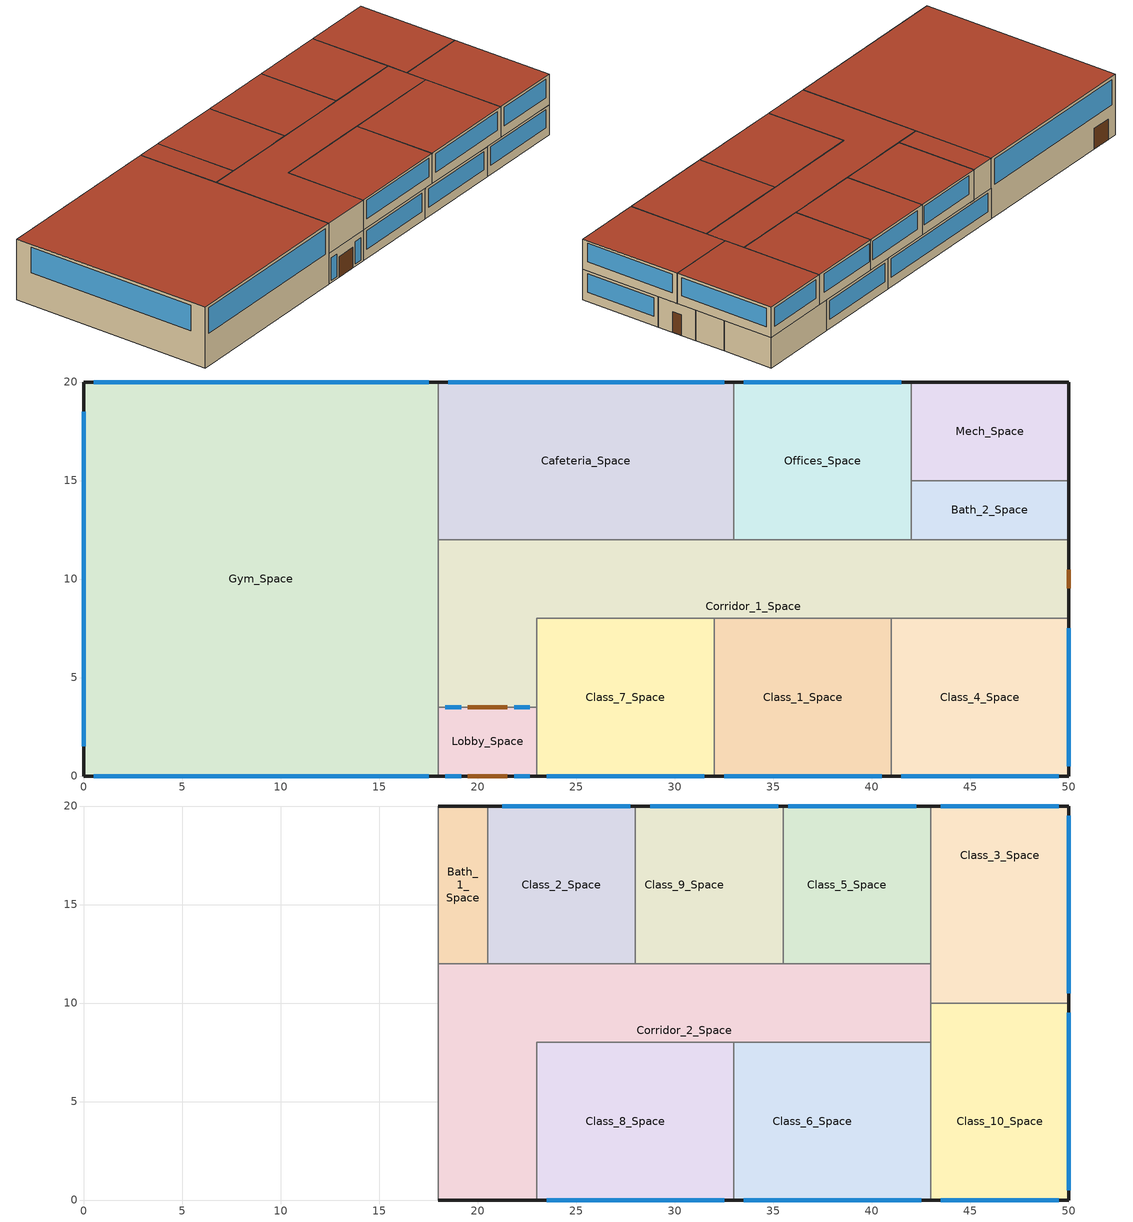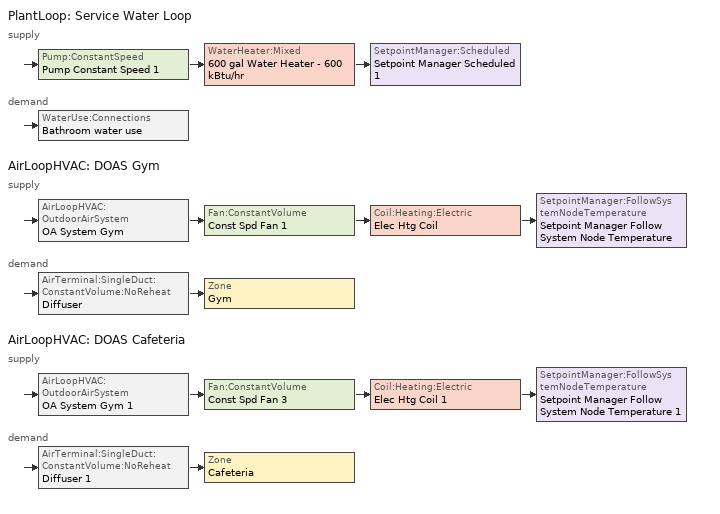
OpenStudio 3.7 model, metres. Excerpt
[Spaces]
Corridor_1_Space
 floor ground (PrimarySchool_Slab): 50,12 50,8 43,8 42,8 41,8 36,8 35,8 34,8 33,8 32,8 29,8 28,8 27.5,8 26,8 24,8 23,8 23,3.5 22,3.5 18,3.5 18,12 22,12 33,12 37,12 42,12 46,12 z0
 wall outside (PrimarySchool_Ext_Wall): 50,8 50,12 z0:3
 wall to Offices_Space (PrimarySchool_Int_Wall): 42,12 37,12 33,12 z0:3
 wall to Lobby_Space (PrimarySchool_Int_Wall): 18,3.5 22,3.5 23,3.5 z0:3
 wall to Gym_Space (PrimarySchool_Int_Wall): 18,12 18,3.5 z0:3
 wall to Cafeteria_Space (PrimarySchool_Int_Wall): 33,12 22,12 18,12 z0:3
 wall to Bath_2_Space (PrimarySchool_Int_Wall): 50,12 46,12 42,12 z0:3
 wall to Class_4_Space (PrimarySchool_Int_Wall): 41,8 42,8 43,8 50,8 z0:3
 wall to Class_1_Space (PrimarySchool_Int_Wall): 32,8 33,8 34,8 35,8 36,8 41,8 z0:3
 wall to Class_7_Space (PrimarySchool_Int_Wall): 23,3.5 23,8 24,8 26,8 27.5,8 28,8 29,8 32,8 z0:3
 window inside (PrimarySchool_Window): 18.35,3.5 19.15,3.5 / 21.85,3.5 22.65,3.5 z0.21:2.43
 door inside (PrimarySchool_Door): 19.5,3.5 21.5,3.5 z0:2.03
 door (PrimarySchool_Door): 50,9.54 50,10.46 z0:2.03
Class_1_Space
 floor ground (PrimarySchool_Slab): 41,8 41,0 32,0 32,8 33,8 34,8 35,8 36,8 z0
 wall outside (PrimarySchool_Ext_Wall): 32,0 41,0 z0:3
 wall to Class_4_Space (PrimarySchool_Int_Wall): 41,0 41,8 z0:3
 wall to Class_7_Space (PrimarySchool_Int_Wall): 32,8 32,0 z0:3
 window (PrimarySchool_Window): 32.5,0 40.5,0 z0.91:2.73
Cafeteria_Space
 floor ground (PrimarySchool_Slab): 33,20 33,12 22,12 18,12 18,20 z0
 wall outside (PrimarySchool_Ext_Wall): 33,20 18,20 z0:3
 wall to Gym_Space (PrimarySchool_Int_Wall): 18,20 18,12 z0:3
 wall to Offices_Space (PrimarySchool_Int_Wall): 33,12 33,20 z0:3
 window (PrimarySchool_Window): 32.5,20 18.5,20 z0.91:2.73
Class_4_Space
 floor ground (PrimarySchool_Slab): 50,8 50,0 41,0 41,8 42,8 43,8 z0
 wall outside (PrimarySchool_Ext_Wall): 41,0 50,0 50,8 z0:3
 window (PrimarySchool_Window): 50,0.5 50,7.5 / 41.5,0 49.5,0 z0.91:2.73
Gym_Space
 floor ground (PrimarySchool_Slab): 18,20 18,12 18,3.5 18,0 0,0 0,20 z0
 wall outside (PrimarySchool_Ext_Wall): 18,20 0,20 0,0 18,0 z0:6
 wall to Bath_1_Space (PrimarySchool_Int_Wall): 18,12 18,20 z3:6
 wall to Corridor_2_Space (PrimarySchool_Int_Wall): 18,0 18,3.5 18,12 z3:6
 wall to Lobby_Space (PrimarySchool_Int_Wall): 18,0 18,3.5 z0:3
 window (PrimarySchool_Window): 0.5,0 17.5,0 / 0,18.5 0,1.5 / 17.5,20 0.5,20 z3.2:5.7
 door (PrimarySchool_Door): 3,20 1,20 z0:2.03
 roof outside (PrimarySchool_Roof): 18,0 18,3.5 18,12 18,20 0,20 0,0 z6
Bath_2_Space
 floor ground (PrimarySchool_Slab): 50,15 50,12 46,12 42,12 42,15 46,15 z0
 wall outside (PrimarySchool_Ext_Wall): 50,12 50,15 z0:3
 wall to Mech_Space (PrimarySchool_Int_Wall): 50,15 46,15 42,15 z0:3
 wall to Offices_Space (PrimarySchool_Int_Wall): 42,15 42,12 z0:3
Lobby_Space
 floor ground (PrimarySchool_Slab): 23,3.5 23,0 18,0 18,3.5 22,3.5 z0
 wall outside (PrimarySchool_Ext_Wall): 18,0 23,0 z0:3
 wall to Class_7_Space (PrimarySchool_Int_Wall): 23,0 23,3.5 z0:3
 window (PrimarySchool_Window): 21.85,0 22.65,0 / 18.35,0 19.15,0 z0.21:2.43
 door (PrimarySchool_Door): 19.5,0 21.5,0 z0:2.03
Mech_Space
 floor ground (PrimarySchool_Slab): 50,20 50,15 46,15 42,15 42,20 z0
 wall outside (PrimarySchool_Ext_Wall): 50,15 50,20 42,20 z0:3
 wall to Offices_Space (PrimarySchool_Int_Wall): 42,20 42,15 z0:3
Class_7_Space
 floor ground (PrimarySchool_Slab): 32,8 32,0 23,0 23,3.5 23,8 24,8 26,8 27.5,8 28,8 29,8 z0
 wall outside (PrimarySchool_Ext_Wall): 23,0 32,0 z0:3
 window (PrimarySchool_Window): 23.5,0 31.5,0 z0.91:2.73
Offices_Space
 floor ground (PrimarySchool_Slab): 42,20 42,15 42,12 37,12 33,12 33,20 z0
 wall outside (PrimarySchool_Ext_Wall): 42,20 33,20 z0:3
 window (PrimarySchool_Window): 41.5,20 33.5,20 z0.91:2.73
Class_9_Space
 floor to Offices_Space (PrimarySchool_Floor): 35.5,20 35.5,12 33,12 33,20 z3
 floor to Cafeteria_Space (PrimarySchool_Floor): 33,20 33,12 28,12 28,20 z3
 wall outside (PrimarySchool_Ext_Wall): 35.5,20 28,20 z3:6
 wall to Class_5_Space (PrimarySchool_Int_Wall): 35.5,12 35.5,20 z3:6
 wall to Corridor_2_Space (PrimarySchool_Int_Wall): 28,12 33,12 35,12 35.5,12 z3:6
 wall to Class_2_Space (PrimarySchool_Int_Wall): 28,20 28,12 z3:6
 window (PrimarySchool_Window): 35.25,20 28.75,20 z3.91:5.73
 roof outside (PrimarySchool_Roof): 35.5,12 35.5,20 28,20 28,12 33,12 35,12 z6
Bath_1_Space
 floor to Cafeteria_Space (PrimarySchool_Floor): 20.5,20 20.5,12 18,12 18,20 z3
 wall outside (PrimarySchool_Ext_Wall): 20.5,20 18,20 z3:6
 wall to Corridor_2_Space (PrimarySchool_Int_Wall): 18,12 20.5,12 z3:6
 wall to Class_2_Space (PrimarySchool_Int_Wall): 20.5,12 20.5,20 z3:6
 roof outside (PrimarySchool_Roof): 20.5,12 20.5,20 18,20 18,12 z6
Class_2_Space
 floor to Cafeteria_Space (PrimarySchool_Floor): 28,20 28,12 20.5,12 20.5,20 z3
 wall outside (PrimarySchool_Ext_Wall): 28,20 20.5,20 z3:6
 wall to Corridor_2_Space (PrimarySchool_Int_Wall): 20.5,12 22,12 24.5,12 26,12 27,12 28,12 z3:6
 window (PrimarySchool_Window): 27.75,20 21.25,20 z3.91:5.73
 roof outside (PrimarySchool_Roof): 28,12 28,20 20.5,20 20.5,12 22,12 24.5,12 26,12 27,12 z6
Class_3_Space
 floor to Bath_2_Space (PrimarySchool_Floor): 50,15 50,12 43,12 43,15 z3
 floor to Corridor_1_Space (PrimarySchool_Floor): 50,12 50,10 43,10 43,12 z3
 floor to Mech_Space (PrimarySchool_Floor): 50,20 50,15 43,15 43,20 z3
 wall outside (PrimarySchool_Ext_Wall): 50,10 50,20 43,20 z3:6
 wall to Corridor_2_Space (PrimarySchool_Int_Wall): 43,12 43,10 z3:6
 wall to Class_5_Space (PrimarySchool_Int_Wall): 43,20 43,12 z3:6
 wall to Class_10_Space (PrimarySchool_Int_Wall): 43,10 50,10 z3:6
 window (PrimarySchool_Window): 49.5,20 43.5,20 / 50,10.5 50,19.5 z3.91:5.73
 roof outside (PrimarySchool_Roof): 50,10 50,20 43,20 43,12 43,10 z6
Class_5_Space
 floor to Bath_2_Space (PrimarySchool_Floor): 43,15 43,12 42,12 42,15 z3
 floor to Mech_Space (PrimarySchool_Floor): 43,20 43,15 42,15 42,20 z3
 floor to Offices_Space (PrimarySchool_Floor): 42,20 42,12 35.5,12 35.5,20 z3
 wall outside (PrimarySchool_Ext_Wall): 43,20 35.5,20 z3:6
 wall to Corridor_2_Space (PrimarySchool_Int_Wall): 35.5,12 40,12 41,12 41.5,12 43,12 z3:6
 window (PrimarySchool_Window): 42.25,20 35.75,20 z3.91:5.73
 roof outside (PrimarySchool_Roof): 43,12 43,20 35.5,20 35.5,12 40,12 41,12 41.5,12 z6
Class_6_Space
 floor to Class_1_Space (PrimarySchool_Floor): 41,8 41,0 33,0 33,8 z3
 floor to Class_4_Space (PrimarySchool_Floor): 43,8 43,0 41,0 41,8 z3
 wall outside (PrimarySchool_Ext_Wall): 33,0 43,0 z3:6
 wall to Class_8_Space (PrimarySchool_Int_Wall): 33,8 33,0 z3:6
 wall to Corridor_2_Space (PrimarySchool_Int_Wall): 43,8 35,8 33.5,8 33,8 z3:6
 wall to Class_10_Space (PrimarySchool_Int_Wall): 43,0 43,8 z3:6
 window (PrimarySchool_Window): 33.5,0 42.5,0 z3.91:5.73
 roof outside (PrimarySchool_Roof): 43,0 43,8 35,8 33.5,8 33,8 33,0 z6
Corridor_2_Space
 floor to Lobby_Space (PrimarySchool_Floor): 23,3.5 23,0 18,0 18,3.5 z3
 floor to Corridor_1_Space (PrimarySchool_Floor): 43,12 43,8 23,8 23,3.5 18,3.5 18,12 z3
 wall outside (PrimarySchool_Ext_Wall): 18,0 23,0 z3:6
 wall to Class_10_Space (PrimarySchool_Int_Wall): 43,8 43,10 z3:6
 wall to Class_8_Space (PrimarySchool_Int_Wall): 23,0 23,8 32,8 33,8 z3:6
 roof outside (PrimarySchool_Roof): 23,0 23,8 32,8 33,8 33.5,8 35,8 43,8 43,10 43,12 41.5,12 41,12 40,12 35.5,12 35,12 33,12 28,12 27,12 26,12 24.5,12 22,12 20.5,12 18,12 18,0 z6
Class_8_Space
 floor to Class_1_Space (PrimarySchool_Floor): 33,8 33,0 32,0 32,8 z3
 floor to Class_7_Space (PrimarySchool_Floor): 32,8 32,0 23,0 23,8 z3
 wall outside (PrimarySchool_Ext_Wall): 23,0 33,0 z3:6
 window (PrimarySchool_Window): 23.5,0 32.5,0 z3.91:5.73
 roof outside (PrimarySchool_Roof): 33,0 33,8 32,8 23,8 23,0 z6
Class_10_Space
 floor to Class_4_Space (PrimarySchool_Floor): 50,8 50,0 43,0 43,8 z3
 floor to Corridor_1_Space (PrimarySchool_Floor): 50,10 50,8 43,8 43,10 z3
 wall outside (PrimarySchool_Ext_Wall): 43,0 50,0 50,10 z3:6
 window (PrimarySchool_Window): 50,0.5 50,9.5 / 43.5,0 49.5,0 z3.91:5.73
 roof outside (PrimarySchool_Roof): 50,0 50,10 43,10 43,8 43,0 z6
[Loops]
PlantLoop 'Service Water Loop'
 supply: Pump:ConstantSpeed 'Pump Constant Speed 1' > WaterHeater:Mixed '600 gal Water Heater - 600 kBtu/hr' > SetpointManager:Scheduled 'Setpoint Manager Scheduled 1'
 demand: WaterUse:Connections 'Bathroom water use'
AirLoopHVAC 'DOAS Gym'
 supply: AirLoopHVAC:OutdoorAirSystem 'OA System Gym' > Fan:ConstantVolume 'Const Spd Fan 1' > Coil:Heating:Electric 'Elec Htg Coil' > SetpointManager:FollowSystemNodeTemperature 'Setpoint Manager Follow System Node Temperature'
 demand: AirTerminal:SingleDuct:ConstantVolume:NoReheat 'Diffuser' > Zone 'Gym'
AirLoopHVAC 'DOAS Cafeteria'
 supply: AirLoopHVAC:OutdoorAirSystem 'OA System Gym 1' > Fan:ConstantVolume 'Const Spd Fan 3' > Coil:Heating:Electric 'Elec Htg Coil 1' > SetpointManager:FollowSystemNodeTemperature 'Setpoint Manager Follow System Node Temperature 1'
 demand: AirTerminal:SingleDuct:ConstantVolume:NoReheat 'Diffuser 1' > Zone 'Cafeteria'
[Site]
MONTREAL INTL A: Latitude {deg}=45.47; Longitude {deg}=-73.74; Time Zone {hr}=-5; Elevation {m}=36; Terrain=City
[Building]
SchoolPrimary: North Axis {deg}=0
[SizingPeriod:DesignDay] Barometric Pressure {Pa}=96634; Rain Indicator=No; Snow Indicator=No; Day of Month=21; Daylight Saving Time Indicator=No; Humidity Condition Type=Wetbulb; Dry-Bulb Temperature Range Modifier Type=DefaultMultipliers
Name | Maximum Dry-Bulb Temperature {C} | Daily Dry-Bulb Temperature Range {deltaC} | Wind Speed {m/s} | Wind Direction {deg} | Sky Clearness | Month | Day Type | Wetbulb or DewPoint at Maximum Dry-Bulb {C} | Solar Model Indicator | ASHRAE Clear Sky Optical Depth for Beam Irradiance | ASHRAE Clear Sky Optical Depth for Diffuse Irradiance
Rochester International Arpt Ann Htg 99.6% Condns DB | -22 | 0 | 5.5 | 310 | 0 | 1 | WinterDesignDay | -22 | ASHRAEClearSky
Rochester International Arpt Ann Clg .4% Condns DB=>MWB | 32 | 10.6 | 6.7 | 200 |  | 7 | SummerDesignDay | 23.1 | ASHRAETau | 0.404 | 2.226
[ClimateZones]
Climate Zone Institution Name 1=ASHRAE; Climate Zone Document Name 1=ANSI/ASHRAE Standard 169; Climate Zone Document Year 1=2006; Climate Zone Institution Name 2=CEC; Climate Zone Document Name 2=California Climate Zone Descriptions; Climate Zone Document Year 2=1995
[Construction]
PrimarySchool_Int_Wall: Gypsum plate Int Wall, Gypsum plate Int Wall
PrimarySchool_InteriorFurnishings: Std Wood
PrimarySchool_Roof: Roof Gravel, Polystyrene Insulation Roof, Lightweight Concrete Roof
PrimarySchool_Ext_Wall: Brick Facade, Air Layer, Polystyrene Insulation Ext Wall, Gypsum Ext Wall
PrimarySchool_Slab: Heavy Weight Concrete Slab, Flooring Tile
PrimarySchool_Door: Door panel
PrimarySchool_Floor: Heavy Weight Concrete Int Floor, Flooring Tile
PrimarySchool_Window: PrimarySchool Fixed Assembly Window
[Material] Thermal Absorptance=0.9
Name | Roughness | Thickness {m} | Conductivity {W/m-K} | Density {kg/m3} | Specific Heat {J/kg-K} | Solar Absorptance | Visible Absorptance
Gypsum plate Int Wall | Smooth | 0.0127 | 0.16 | 784.9 | 830 | 0.3 | 0.5
Std Wood | MediumSmooth | 0.15 | 0.12 | 540 | 1210 | 0.5 | 0.5
Roof Gravel | MediumRough | 0.0127102 | 1.443433 | 880 | 1674.72 | 0.7 | 0.7
Polystyrene Insulation Roof | MediumRough | 0.111892 | 0.034615 | 28.8 | 1214.172 | 0.7 | 0.7
Lightweight Concrete Roof | MediumRough | 0.0508102 | 0.360512 | 1280 | 837.36 | 0.3 | 0.5
Brick Facade | MediumRough | 0.10159 | 1.311205 | 2080 | 921.096 | 0.6 | 0.5
Polystyrene Insulation Ext Wall | MediumRough | 0.025969 | 0.034615 | 28.8 | 1214.172 | 0.7 | 0.7
Gypsum Ext Wall | MediumRough | 0.0158801 | 0.16 | 800 | 837.4 | 0.3 | 0.5
Heavy Weight Concrete Int Floor | Rough | 0.1016 | 1.311 | 2240 | 836.8 | 0.7 | 0.7
Heavy Weight Concrete Slab | Rough | 0.3048 | 1.311 | 2240 | 836.8 | 0.7 | 0.7
[Material:NoMass] Roughness=MediumRough; Thermal Absorptance=0.9
Name | Thermal Resistance {m2-K/W} | Solar Absorptance | Visible Absorptance
Air Layer | 0.157 | 0.7 | 0.7
Door panel | 0.475964 | 0.7 | 0.7
Flooring Tile | 0.13 | 0.5 | 0.2
[WindowMaterial:SimpleGlazingSystem]
PrimarySchool Fixed Assembly Window: U-Factor {W/m2-K}=3.52036; Solar Heat Gain Coefficient=0.41
[ThermalZone] Multiplier=1; Use Ideal Air Loads=No
Name | Thermostat | Floor Area {m2} | Primary Daylighting Control | Fraction of Zone Controlled by Primary Daylighting Control
Corridor_1 | Thermostat Setpoint Dual Setpoint 4
Cafeteria | Thermostat Setpoint Dual Setpoint 10 | Autocalculate
Class_9 | Thermostat Setpoint Dual Setpoint 11 |  | Face 226 | 1
Class_1 | Thermostat Setpoint Dual Setpoint 13 |  | Face 76 | 1
Class_7 | Thermostat Setpoint Dual Setpoint 7 |  | Face 121 | 1
Bath_1 | Thermostat Setpoint Dual Setpoint 3
Class_2 | Thermostat Setpoint Dual Setpoint 12 |  | Face 133 | 1
Class_3 | Thermostat Setpoint Dual Setpoint 14 |  | Face 154 | 1
Class_4 | Thermostat Setpoint Dual Setpoint 9 |  | Face 86 | 1
Class_5 | Thermostat Setpoint Dual Setpoint 15 |  | Face 144 | 1
Class_6 | Thermostat Setpoint Dual Setpoint 8 |  | Face 190 | 1
Corridor_2 | Thermostat Setpoint Dual Setpoint 1
Gym | Thermostat Setpoint Dual Setpoint 6
Bath_2 | Thermostat Setpoint Dual Setpoint 5
Lobby | Thermostat Setpoint Dual Setpoint 2
Mech | Thermostat Setpoint Dual Setpoint 19
Class_8 | Thermostat Setpoint Dual Setpoint 16 |  | Face 216 | 1
Class_10 | Thermostat Setpoint Dual Setpoint 18 |  | Face 200 | 1
Offices | Thermostat Setpoint Dual Setpoint 17 |  | Face 29 | 1
[Sizing:Zone] Zone Cooling Design Supply Air Temperature Input Method=SupplyAirTemperature; Zone Cooling Design Supply Air Temperature {C}=12.8; Zone Cooling Design Supply Air Temperature Difference {deltaC}=11.11; Zone Heating Design Supply Air Temperature Input Method=SupplyAirTemperature; Zone Heating Design Supply Air Temperature {C}=50; Zone Cooling Design Supply Air Humidity Ratio {kg-H2O/kg-air}=0.0085; Zone Heating Design Supply Air Humidity Ratio {kg-H2O/kg-air}=0.008; Cooling Design Air Flow Method=DesignDay; Heating Design Air Flow Method=DesignDay; Dedicated Outdoor Air System Control Strategy=NeutralSupplyAir; Zone Load Sizing Method=Sensible Load Only No Latent Load; Zone Latent Cooling Design Supply Air Humidity Ratio Input Method=HumidityRatioDifference; Zone Cooling Design Supply Air Humidity Ratio Difference {kgWater/kgDryAir}=0.005; Zone Latent Heating Design Supply Air Humidity Ratio Input Method=HumidityRatioDifference; Zone Humidification Design Supply Air Humidity Ratio Difference {kgWater/kgDryAir}=0.005
Name | Zone Heating Design Supply Air Temperature Difference {deltaC} | Account for Dedicated Outdoor Air System | Dedicated Outdoor Air Low Setpoint Temperature for Design {C} | Dedicated Outdoor Air High Setpoint Temperature for Design {C} | Heating Maximum Air Flow Fraction
Corridor_1; Class_9; Class_1; Class_7; Bath_1; Class_2; Class_3; Class_4; Class_5; Class_6; Corridor_2; Bath_2; Lobby; Mech; Class_8; Class_10; Offices | 11.11 | No | autosize | autosize
Cafeteria | 11 | Yes | 17 | 18 | 0.3
Gym | 11.11 | Yes | 17 | 18
[Zone equipment]
Corridor_1: Elec Baseboard 5
Cafeteria: Diffuser 1, Elec Baseboard 16
Class_9: Elec Baseboard 6
Class_1: Elec Baseboard 15
Class_7: Elec Baseboard 8
Bath_1: Zone Exhaust Fan, Elec Baseboard 18
Class_2: Elec Baseboard 13
Class_3: Elec Baseboard 12
Class_4: Elec Baseboard 11
Class_5: Elec Baseboard 10
Class_6: Elec Baseboard 9
Corridor_2: Elec Baseboard 4
Gym: Diffuser, Elec Baseboard 3
Bath_2: Zone Exhaust Fan 1, Elec Baseboard 17
Lobby: Elec Baseboard 2
Mech: Elec Baseboard 1
Class_8: Elec Baseboard 7
Class_10: Elec Baseboard 14
Offices: Elec Baseboard
[Space] Part of Total Floor Area=Yes
Name | Space Type | Thermal Zone | Design Specification Outdoor Air Object
Corridor_1_Space | Corridor_spacetype | Corridor_1
Cafeteria_Space | Cafeteria_spacetype | Cafeteria | Cafeteria Outdoor Air
Class_9_Space | Classroom_spacetype | Class_9
Class_1_Space | Classroom_spacetype | Class_1
Class_7_Space | Classroom_spacetype | Class_7
Bath_1_Space | Bathroom_spacetype | Bath_1
Class_2_Space | Classroom_spacetype | Class_2
Class_3_Space | Classroom_spacetype | Class_3
Class_4_Space | Classroom_spacetype | Class_4
Class_5_Space | Classroom_spacetype | Class_5
Class_6_Space | Classroom_spacetype | Class_6
Corridor_2_Space | Corridor_spacetype | Corridor_2
Gym_Space | Gym_spacetype | Gym | Gym Outdoor Air
Bath_2_Space | Bathroom_spacetype | Bath_2
Lobby_Space | Corridor_spacetype | Lobby
Mech_Space | Mech_spacetype | Mech
Class_8_Space | Classroom_spacetype | Class_8
Class_10_Space | Classroom_spacetype | Class_10
Offices_Space | Office_spacetype | Offices
[InternalMass:Definition] Construction=PrimarySchool_InteriorFurnishings; Design Level Calculation Method=SurfaceArea
Name | Surface Area {m2}
Cafeteria_InternalMass_Definition | 240
Classroom_InternalMass_Definition; Offices_InternalMass_Definition | 144
Mech_InternalMass_Definition | 64
Bath_InternalMass_Definition | 40
Gym_InternalMass_Definition | 880
[Daylighting:Control] Phi Rotation Around Z-Axis {deg}=0; Illuminance Setpoint {lux}=300; Lighting Control Type=Stepped; Number of Stepped Control Steps=1; Probability Lighting will be Reset When Needed in Manual Stepped Control=0.7
Name | Space | Position X-Coordinate {m} | Position Y-Coordinate {m} | Position Z-Coordinate {m}
Face 121 | Class_7_Space | 30 | 5.3 | 0.9144
Face 190 | Class_6_Space | 39 | 5.3 | 3.9144
Face 76 | Class_1_Space | 38 | 5.3 | 0.9144
Face 133 | Class_2_Space | 24.5 | 14.7 | 3.9144
Face 154 | Class_3_Space | 46.5 | 14.7 | 3.9144
Face 86 | Class_4_Space | 46 | 5.3 | 0.9144
Face 144 | Class_5_Space | 39 | 14.7 | 3.9144
Face 216 | Class_8_Space | 30.5 | 5.3 | 3.9144
Face 226 | Class_9_Space | 32 | 14.7 | 3.9144
Face 200 | Class_10_Space | 46.5 | 5.3 | 3.9144
Face 29 | Offices_Space | 37.5 | 14.7 | 0.9144
[People:Definition] Fraction Radiant=0.3; Enable ASHRAE 55 Comfort Warnings=No; Mean Radiant Temperature Calculation Type=ZoneAveraged; Thermal Comfort Model Type 1=AdaptiveASH55; Thermal Comfort Model Type 2=FANGER
Name | Number of People Calculation Method | Space Floor Area per Person {m2/person} | Number of People {people}
Classroom_People_Definition | Area/Person | 3.4
Corridor_People_Definition; Mech_People_Definition; Bath_People_Definition | People |  | 0
Offices_People_Definition | Area/Person | 18.579
Gym_People_Definition | People |  | 25
Cafeteria_People_Definition | Area/Person | 0.929
[Lights:Definition] Design Level Calculation Method=Watts/Area; Fraction Radiant=0.37; Fraction Visible=0.2; Return Air Fraction=0; Return Air Fraction Calculated from Plenum Temperature=No
Name | Watts per Space Floor Area {W/m2}
Classroom_Lights_Definition; Corridor_Lights_Definition | 14.35
Mech_Lights_Definition; Bath_Lights_Definition; Gym_Lights_Definition; Cafeteria_Lights_Definition | 8
Offices_Lights_Definition | 14.347
[ElectricEquipment:Definition] Fraction Latent=0; Fraction Radiant=0.3; Fraction Lost=0
Name | Design Level Calculation Method | Watts per Space Floor Area {W/m2} | Design Level {W}
Corner_Equip_Definition; Offices_Equip_Definition | Watts/Area | 11
Corridor_Equip_Definition; Mech_Equip_Definition; Cafeteria_Equip_Definition | EquipmentLevel |  | 0
Bath_Equip_Definition | Watts/Area | 2.5
Gym_Equip_Definition | Watts/Area | 5
[SpaceInfiltration:DesignFlowRate]
Name | Space or SpaceType | Schedule | Design Flow Rate Calculation Method | Design Flow Rate {m3/s} | Constant Term Coefficient | Temperature Term Coefficient | Velocity Term Coefficient | Velocity Squared Term Coefficient | Flow per Exterior Surface Area {m3/s-m2}
Lobby_ZN_1_FLR_1_Door_Infiltration | Lobby_Space | INFIL_Door_Opening_SCH | Flow/Space | 3.03132 | 1 | 0 | 0 | 0
School Infiltration 7 | Bathroom_spacetype |  | Flow/ExteriorArea |  | 0 |  | 0.224 |  | 0.00087
School Infiltration 1 | Office_spacetype |  | Flow/ExteriorArea |  | 0 |  | 0.224 |  | 0.00087
School Infiltration 2 | Classroom_spacetype |  | Flow/ExteriorArea |  | 0 |  | 0.224 |  | 0.00087
School Infiltration 3 | Mech_spacetype |  | Flow/ExteriorArea |  | 0 |  | 0.224 |  | 0.00087
School Infiltration 4 | Gym_spacetype |  | Flow/ExteriorArea |  | 0 |  | 0.224 |  | 0.00087
School Infiltration 5 | Cafeteria_spacetype |  | Flow/ExteriorArea |  | 0 |  | 0.224 |  | 0.00087
School Infiltration 6 | Corridor_spacetype |  | Flow/ExteriorArea |  | 0 |  | 0.224 |  | 0.00087
[ZoneMixing] Schedule=INFIL_Door_Opening_SCH; Design Flow Rate Calculation Method=Flow/Zone; Design Flow Rate {m3/s}=0.6; Delta Temperature {deltaC}=0
Name | Zone or Space | Source Zone or Space
Lobby-Corridor; Corridor-Lobby Reverse | Lobby | Corridor_1
Lobby-Corridor Reverse; Corridor-Lobby | Corridor_1 | Lobby
[ThermostatSetpoint:DualSetpoint] Heating Setpoint Temperature Schedule=HTGSETP_SCH
Thermostat Setpoint Dual Setpoint 3; Thermostat Setpoint Dual Setpoint 5; Thermostat Setpoint Dual Setpoint 6; Thermostat Setpoint Dual Setpoint 7; Thermostat Setpoint Dual Setpoint 8; Thermostat Setpoint Dual Setpoint 9; Thermostat Setpoint Dual Setpoint 10; Thermostat Setpoint Dual Setpoint 11; Thermostat Setpoint Dual Setpoint 12; Thermostat Setpoint Dual Setpoint 13; Thermostat Setpoint Dual Setpoint 14; Thermostat Setpoint Dual Setpoint 15; Thermostat Setpoint Dual Setpoint 16; Thermostat Setpoint Dual Setpoint 17; Thermostat Setpoint Dual Setpoint 18; Thermostat Setpoint Dual Setpoint 19; Thermostat Setpoint Dual Setpoint 1; Thermostat Setpoint Dual Setpoint 2; Thermostat Setpoint Dual Setpoint 4
[WaterUse:Equipment:Definition]
Water Fixture Definition: Peak Flow Rate {m3/s}=0.0001444; Target Temperature Schedule=WaterUse Schedule 120F 1; Sensible Fraction Schedule=WaterUse Sensible Fraction Schedule 20p 1; Latent Fraction Schedule=WaterUse Latent Fraction Schedule 5p 1
[PlantLoop]
Service Water Loop: Glycol Concentration=0; Maximum Loop Temperature {C}=60; Minimum Loop Temperature {C}=10; Plant Loop Volume {m3}=Autocalculate; Load Distribution Scheme=Optimal
[Sizing:Plant]
Service Water Loop: Loop Type=Heating; Design Loop Exit Temperature {C}=60; Loop Design Temperature Difference {deltaC}=5; Sizing Option=NonCoincident; Zone Timesteps in Averaging Window=1; Coincident Sizing Factor Mode=None
[SetpointManager:Scheduled]
Setpoint Manager Scheduled 1: Control Variable=Temperature; Schedule=SHWSys1-Loop-Temp-Schedule
[Pump:ConstantSpeed]
Pump Constant Speed 1: Rated Flow Rate {m3/s}=autosize; Rated Pump Head {Pa}=29891; Rated Power Consumption {W}=autosize; Motor Efficiency=0.9; Fraction of Motor Inefficiencies to Fluid Stream=0; Pump Control Type=Intermittent; Design Power Sizing Method=PowerPerFlowPerPressure; Design Electric Power per Unit Flow Rate {W/(m3/s)}=348701.1; Design Shaft Power per Unit Flow Rate per Unit Head {W-s/m3-Pa}=1.28205
[WaterHeater:Mixed]
600 gal Water Heater - 600 kBtu/hr: Tank Volume {m3}=0.45; Setpoint Temperature Schedule=SHWSys1 Water Heater Setpoint Temperature Schedule Name; Deadband Temperature Difference {deltaC}=5; Maximum Temperature Limit {C}=82.22222; Heater Control Type=Cycle; Heater Maximum Capacity {W}=5000; Heater Fuel Type=Electricity; Heater Thermal Efficiency=1; Off Cycle Parasitic Fuel Consumption Rate {W}=10; Off Cycle Parasitic Fuel Type=Electricity; Off Cycle Parasitic Heat Fraction to Tank=0; On Cycle Parasitic Fuel Consumption Rate {W}=10; On Cycle Parasitic Fuel Type=Electricity; Ambient Temperature Indicator=Schedule; Ambient Temperature Schedule=SWHSys1 Water Heater Ambient Temperature Schedule Name; Off Cycle Loss Coefficient to Ambient Temperature {W/K}=4; On Cycle Loss Coefficient to Ambient Temperature {W/K}=4; Use Side Effectiveness=1; Source Side Effectiveness=1; Use Side Design Flow Rate {m3/s}=autosize; Source Side Design Flow Rate {m3/s}=autosize; Indirect Water Heating Recovery Time {hr}=1.5; Source Side Flow Control Mode=IndirectHeatPrimarySetpoint
[WaterHeater:Sizing]
600 gal Water Heater - 600 kBtu/hr: Design Mode=PeakDraw; Time Storage Can Meet Peak Draw {hr}=0.538503; Time for Tank Recovery {hr}=0; Nominal Tank Volume for Autosizing Plant Connections {m3}=1
[WaterUse:Connections]
Bathroom water use: Water Use Equipment Name 1=Water Fixture
[WaterUse:Equipment]
Water Fixture: Water Use Equipment Definition=Water Fixture Definition; Space=Bath_1_Space; Flow Rate Fraction Schedule=BLDG_SWH_SCH_new
[Fan:ZoneExhaust] Availability Schedule=HVACOperationSchd; Fan Total Efficiency=0.7; Pressure Rise {Pa}=125; Maximum Flow Rate {m3/s}=0.175; Flow Fraction Schedule=MinOA_Sched; System Availability Manager Coupling Mode=Decoupled; Balanced Exhaust Fraction Schedule=ALWAYS_OFF
Zone Exhaust Fan; Zone Exhaust Fan 1
[AirLoopHVAC] Design Return Air Flow Fraction of Supply Air Flow=1
Name | Availability Schedule | Design Supply Air Flow Rate {m3/s}
DOAS Gym | HVACOperationSchd_exhaust | 0.4
DOAS Cafeteria | HVACOperationSchd_exhaust 1 | 0.2
[Sizing:System] Type of Load to Size On=VentilationRequirement; Central Heating Maximum System Air Flow Ratio=1; Preheat Design Temperature {C}=7; Preheat Design Humidity Ratio {kg-H2O/kg-Air}=0.008; Precool Design Temperature {C}=12.8; Precool Design Humidity Ratio {kg-H2O/kg-Air}=0.008; Central Heating Design Supply Air Temperature {C}=18; 100% Outdoor Air in Cooling=Yes; 100% Outdoor Air in Heating=Yes; Central Cooling Design Supply Air Humidity Ratio {kg-H2O/kg-Air}=0.0085; Zone Maximum Outdoor Air Fraction=1; Cooling Supply Air Flow Rate Per Floor Area {m3/s-m2}=0.00996765; Cooling Fraction of Autosized Cooling Supply Air Flow Rate=1; Cooling Supply Air Flow Rate Per Unit Cooling Capacity {m3/s-W}=3.94755e-05; Heating Supply Air Flow Rate Per Floor Area {m3/s-m2}=0.00996765; Heating Fraction of Autosized Heating Supply Air Flow Rate=1; Heating Fraction of Autosized Cooling Supply Air Flow Rate=1; Heating Supply Air Flow Rate Per Unit Heating Capacity {m3/s-W}=3.15882e-05; Cooling Design Capacity Method=CoolingDesignCapacity; Cooling Design Capacity {W}=autosize; Cooling Design Capacity Per Floor Area {W/m2}=234.7; Fraction of Autosized Cooling Design Capacity=1; Heating Design Capacity Method=HeatingDesignCapacity; Heating Design Capacity {W}=autosize; Heating Design Capacity Per Floor Area {W/m2}=157; Fraction of Autosized Heating Design Capacity=1; Central Cooling Capacity Control Method=OnOff; Occupant Diversity=autosize
Name | Design Outdoor Air Flow Rate {m3/s} | Central Cooling Design Supply Air Temperature {C}
DOAS Gym | 0.4 | 12.8
DOAS Cafeteria | 0.2 | 18
[AirLoopHVAC:OutdoorAirSystem]
Name | Controller
OA System Gym | Outdoor Air Controller
OA System Gym 1 | Outdoor Air Controller 1
[Controller:OutdoorAir] Economizer Control Type=NoEconomizer; Economizer Maximum Limit Dry-Bulb Temperature {C}=28; Economizer Maximum Limit Enthalpy {J/kg}=64000; Economizer Minimum Limit Dry-Bulb Temperature {C}=-100; Lockout Type=NoLockout; Minimum Limit Type=FixedMinimum; High Humidity Control=No; Heat Recovery Bypass Control Type=BypassWhenOAFlowGreaterThanMinimum; Economizer Operation Staging=InterlockedWithMechanicalCooling
Name | Minimum Outdoor Air Flow Rate {m3/s} | Maximum Outdoor Air Flow Rate {m3/s} | Economizer Control Action Type | Controller Mechanical Ventilation
Outdoor Air Controller | 0.4 | Autosize | ModulateFlow | Controller Mechanical Ventilation 1
Outdoor Air Controller 1 | 0.2 | 0.2 |  | Controller Mechanical Ventilation 2
[Controller:MechanicalVentilation] Availability Schedule=Always On Discrete hvac_library; System Outdoor Air Method=ZoneSum
Controller Mechanical Ventilation 1; Controller Mechanical Ventilation 2
[Fan:ConstantVolume] Availability Schedule=Always On Discrete hvac_library; Pressure Rise {Pa}=75
Name | Maximum Flow Rate {m3/s}
Const Spd Fan; Const Spd Fan 1 | 0.4
Const Spd Fan 2; Const Spd Fan 3 | 0.2
[SetpointManager:FollowSystemNodeTemperature] Control Variable=Temperature; Reference Temperature Type=NodeDryBulb; Offset Temperature Difference {deltaC}=0; Maximum Limit Setpoint Temperature {C}=18; Minimum Limit Setpoint Temperature {C}=18
Setpoint Manager Follow System Node Temperature; Setpoint Manager Follow System Node Temperature 1
[Coil:Heating:Electric] Availability Schedule=Always On Discrete hvac_library
Elec Htg Coil; Elec Htg Coil 1
[AirTerminal:SingleDuct:ConstantVolume:NoReheat] Availability Schedule=Always On Discrete hvac_library; Maximum Air Flow Rate {m3/s}=AutoSize
Diffuser; Diffuser 1
[DesignSpecification:OutdoorAir] Outdoor Air Method=Sum; Outdoor Air Flow per Person {m3/s-person}=0
Name | Outdoor Air Flow Rate {m3/s}
Cafeteria Outdoor Air | 0.2
Gym Outdoor Air | 0.4
[SpaceType]
Name | Default Schedule Set
Classroom_spacetype; Bathroom_spacetype; Corridor_spacetype; Office_spacetype; Mech_spacetype | Classroom_Schedule_Set
Gym_spacetype | Gym_Schedule_Set
Cafeteria_spacetype | Cafeteria_Schedule_Set
[People] Work Efficiency Schedule=WORK_EFF_SCH; Clothing Insulation Schedule=CLOTHING_SCH; Air Velocity Schedule=AIR_VELO_SCH; Multiplier=1
Name | People Definition | Space or SpaceType
Bath People | Bath_People_Definition | Bathroom_spacetype
Caf People | Cafeteria_People_Definition | Cafeteria_spacetype
Class People | Classroom_People_Definition | Classroom_spacetype
Gym People | Gym_People_Definition | Gym_spacetype
Off People | Offices_People_Definition | Office_spacetype
Mech People | Mech_People_Definition | Mech_spacetype
Corr People | Corridor_People_Definition | Corridor_spacetype
[Lights] Fraction Replaceable=1
Name | Lights Definition | Space or SpaceType
Bath Lights | Bath_Lights_Definition | Bathroom_spacetype
Class Lights | Classroom_Lights_Definition | Classroom_spacetype
Gym Lights | Gym_Lights_Definition | Gym_spacetype
Corr Lights | Corridor_Lights_Definition | Corridor_spacetype
Off Lights | Offices_Lights_Definition | Office_spacetype
Mech Lights | Mech_Lights_Definition | Mech_spacetype
Caf Lights | Cafeteria_Lights_Definition | Cafeteria_spacetype
[ElectricEquipment]
Name | Electric Equipment Definition | Space or SpaceType
Bath Electric Equipment | Bath_Equip_Definition | Bathroom_spacetype
Caf Electric Equipment | Cafeteria_Equip_Definition | Cafeteria_spacetype
Class Electric Equipment | Corner_Equip_Definition | Classroom_spacetype
Corr Electric Equipment | Corridor_Equip_Definition | Corridor_spacetype
Gym Electric Equipment | Gym_Equip_Definition | Gym_spacetype
Mech Electric Equipment | Mech_Equip_Definition | Mech_spacetype
Off Electric Equipment | Offices_Equip_Definition | Office_spacetype
[DefaultScheduleSet] Hours of Operation Schedule=Hours_of_operation; People Activity Level Schedule=ACTIVITY_SCH; Lighting Schedule=BLDG_LIGHT_SCH; Electric Equipment Schedule=BLDG_EQUIP_SCH; Infiltration Schedule=INFIL_SCH_PNNL
Name | Number of People Schedule
Classroom_Schedule_Set | BLDG_OCC_SCH
Gym_Schedule_Set | BLDG_OCC_SCH_Gym
Cafeteria_Schedule_Set | BLDG_OCC_SCH_Cafeteria
[InternalMass] Multiplier=1
Name | Internal Mass Definition | Space or SpaceType
Bath Internal Mass | Bath_InternalMass_Definition | Bathroom_spacetype
Caf Internal Mass | Cafeteria_InternalMass_Definition | Cafeteria_spacetype
Corr Internal Mass | Classroom_InternalMass_Definition | Corridor_spacetype
Gym Internal Mass | Gym_InternalMass_Definition | Gym_spacetype
Mech Internal Mass | Mech_InternalMass_Definition | Mech_spacetype
Off Internal Mass | Offices_InternalMass_Definition | Office_spacetype
Class Internal Mass | Classroom_InternalMass_Definition | Classroom_spacetype
[ZoneHVAC:Baseboard:Convective:Electric] Availability Schedule=Always On Discrete hvac_library; Nominal Capacity {W}=autosize; Efficiency=1
Elec Baseboard; Elec Baseboard 1; Elec Baseboard 2; Elec Baseboard 3; Elec Baseboard 4; Elec Baseboard 5; Elec Baseboard 6; Elec Baseboard 7; Elec Baseboard 8; Elec Baseboard 9; Elec Baseboard 10; Elec Baseboard 11; Elec Baseboard 12; Elec Baseboard 13; Elec Baseboard 14; Elec Baseboard 15; Elec Baseboard 16; Elec Baseboard 17; Elec Baseboard 18
[Schedule:Compact]
BLDG_LIGHT_SCH: Through: 12/31, For: Weekdays, Until: 8:00, 0.05, Until: 9:00, 0.3, Until: 16:00, 0.9, Until: 17:00, 0.7, Until: 19:00, 0.5, Until: 24:00, 0.05, For: SummerDesignDay, Until: 24:00, 1, For: WinterDesignDay, Until: 24:00, 0, For: WeekEnds Holidays AllOtherDays, Until: 24:00, 0.05
SWHSys1 Water Heater Ambient Temperature Schedule Name: Through: 12/31, For: AllDays, Until: 24:00, 22
BLDG_EQUIP_SCH: Through: 12/31, For: SummerDesignDay, Until: 08:00, 0.35, Until: 19:00, 1, Until: 24:00, 0.35, For: WinterDesignDay, Until: 24:00, 0, For: Weekdays, Until: 08:00, 0.25, Until: 09:00, 0.5, Until: 16:00, 0.9, Until: 17:00, 0.7, Until: 19:00, 0.5, Until: 24:00, 0.25, For: WeekEnds Holidays AllOtherDays, Until: 24:00, 0.15
BLDG_OCC_SCH: Through: 7/1, For: Weekdays, Until: 08:00, 0, Until: 09:00, 0.1, Until: 12:00, 0.9, Until: 16:00, 0.8, Until: 17:00, 0.5, Until: 18:00, 0.2, Until: 19:00, 0.1, Until: 24:00, 0, For: SummerDesignDay, Until: 09:00, 1e-09, Until: 16:00, 0.95, Until: 19:00, 0.15, Until: 24:00, 1e-09, For: WeekEnds WinterDesignDay Holidays AllOtherDays, Until: 24:00, 0, Through: 9/1, For: Weekdays, Until: 24:00, 0, For: SummerDesignDay, Until: 24:00, 1e-09, For: WeekEnds WinterDesignDay Holidays AllOtherDays, Until: 24:00, 0, Through: 12/31, For: Weekdays, Until: 08:00, 0, Until: 09:00, 0.1, Until: 12:00, 0.9, Until: 16:00, 0.8, Until: 17:00, 0.5, Until: 18:00, 0.2, Until: 19:00, 0.1, Until: 24:00, 0, For: SummerDesignDay, Until: 09:00, 1e-09, Until: 16:00, 0.95, Until: 19:00, 0.15, Until: 24:00, 1e-09, For: WeekEnds WinterDesignDay Holidays AllOtherDays, Until: 24:00, 0
BLDG_OCC_SCH_Gym: Through: 7/1, For: Weekdays, Until: 10:00, 0, Until: 12:00, 0.95, Until: 13:00, 0, Until: 16:00, 0.95, Until: 24:00, 0, For: SummerDesignDay, Until: 10:00, 1e-09, Until: 16:00, 0.95, Until: 24:00, 1e-09, For: WeekEnds WinterDesignDay Holidays AllOtherDays, Until: 24:00, 0, Through: 9/1, For: Weekdays, Until: 09:00, 0, Until: 16:00, 0.35, Until: 19:00, 0.35, Until: 24:00, 0, For: SummerDesignDay, Until: 09:00, 1e-09, Until: 16:00, 0.35, Until: 19:00, 0.35, Until: 24:00, 1e-09, For: WeekEnds WinterDesignDay Holidays AllOtherDays, Until: 24:00, 0, Through: 12/31, For: Weekdays, Until: 10:00, 0, Until: 12:00, 0.95, Until: 13:00, 0, Until: 16:00, 0.95, Until: 24:00, 0, For: SummerDesignDay, Until: 10:00, 1e-09, Until: 16:00, 0.95, Until: 24:00, 1e-09, For: WeekEnds WinterDesignDay Holidays AllOtherDays, Until: 24:00, 0
BLDG_OCC_SCH_Cafeteria: Through: 7/01, For: Weekdays, Until: 12:00, 0, Until: 13:00, 0.95, Until: 24:00, 0, For: SummerDesignDay, Until: 12:00, 1e-09, Until: 13:00, 0.95, Until: 24:00, 1e-09, For: WeekEnds WinterDesignDay Holidays AllOtherDays, Until: 24:00, 0, Through: 9/1, For: Weekdays, Until: 09:00, 0, Until: 17:00, 0.15, Until: 19:00, 0.15, Until: 24:00, 0, For: SummerDesignDay, Until: 09:00, 1e-09, Until: 17:00, 0.15, Until: 19:00, 0.15, Until: 24:00, 1e-09, For: WeekEnds WinterDesignDay Holidays AllOtherDays, Until: 24:00, 0, Through: 12/31, For: Weekdays, Until: 12:00, 0, Until: 13:00, 0.95, Until: 24:00, 0, For: SummerDesignDay, Until: 09:00, 1e-09, Until: 13:00, 0.95, Until: 24:00, 1e-09, For: WeekEnds WinterDesignDay Holidays AllOtherDays, Until: 24:00, 0
INFIL_SCH_PNNL: Through: 12/31, For: Weekdays SummerDesignDay, Until: 24:00, 1, For: WeekEnds WinterDesignDay Holidays AllOtherDays, Until: 24:00, 1
INFIL_Door_Opening_SCH: Through: 12/31, For: Weekdays, Until: 07:00, 0, Until: 07:30, 0.1, Until: 08:00, 0.5, Until: 15:00, 0.05, Until: 15:30, 0.1, Until: 16:00, 0.5, Until: 18:00, 0.05, Until: 24:00, 0, For: Saturday Sunday Holidays AllOtherDays, Until: 24:00, 0
BLDG_SWH_SCH_new: Through: 6/30, For: SummerDesignDay, Until: 07:00, 0.05, Until: 08:00, 0.1, Until: 09:00, 0.34, Until: 10:00, 0.6, Until: 11:00, 0.63, Until: 12:00, 0.72, Until: 13:00, 0.79, Until: 14:00, 0.83, Until: 15:00, 0.61, Until: 16:00, 0.65, Until: 18:00, 0.1, Until: 19:00, 0.19, Until: 20:00, 0.25, Until: 22:00, 0.22, Until: 23:00, 0.12, Until: 24:00, 0.09, For: Weekdays, Until: 09:00, 0, Until: 10:00, 0.073, Until: 12:00, 0.219, Until: 13:00, 0.306, Until: 14:00, 0.146, Until: 15:00, 0.036, Until: 24:00, 0, For: WinterDesignDay, Until: 09:00, 0.03, Until: 13:00, 0.05, Until: 24:00, 0.03, For: Saturday Sunday Holidays AllOtherDays, Until: 24:00, 0, Through: 9/1, For: SummerDesignDay, Until: 07:00, 0.05, Until: 18:00, 0.1, Until: 19:00, 0.19, Until: 20:00, 0.25, Until: 22:00, 0.22, Until: 23:00, 0.12, Until: 24:00, 0.09, For: Weekdays, Until: 24:00, 0, For: WinterDesignDay, Until: 09:00, 0.03, Until: 13:00, 0.05, Until: 24:00, 0.03, For: Saturday Sunday Holidays AllOtherDays, Until: 24:00, 0, Through: 12/31, For: SummerDesignDay, Until: 07:00, 0.05, Until: 08:00, 0.1, Until: 09:00, 0.34, Until: 10:00, 0.6, Until: 11:00, 0.63, Until: 12:00, 0.72, Until: 13:00, 0.79, Until: 14:00, 0.83, Until: 15:00, 0.61, Until: 16:00, 0.65, Until: 18:00, 0.1, Until: 19:00, 0.19, Until: 20:00, 0.25, Until: 22:00, 0.22, Until: 23:00, 0.12, Until: 24:00, 0.09, For: Weekdays, Until: 09:00, 0, Until: 10:00, 0.073, Until: 12:00, 0.219, Until: 13:00, 0.306, Until: 14:00, 0.146, Until: 15:00, 0.036, Until: 24:00, 0, For: WinterDesignDay, Until: 09:00, 0.03, Until: 13:00, 0.05, Until: 24:00, 0.03, For: Saturday Sunday Holidays AllOtherDays, Until: 24:00, 0
ALWAYS_OFF; WORK_EFF_SCH: Through: 12/31, For: AllDays, Until: 24:00, 0
AIR_VELO_SCH: Through: 12/31, For: AllDays, Until: 24:00, 0.2
CLOTHING_SCH: Through: 04/30, For: AllDays, Until: 24:00, 1.1, Through: 09/30, For: AllDays, Until: 24:00, 0.6, Through: 12/31, For: AllDays, Until: 24:00, 1.1
Hours_of_operation: Through: 12/31, For: Weekdays SummerDesignDay WinterDesignDay, Until: 07:00, 0, Until: 21:00, 1, Until: 24:00, 0, For: WeekEnds Holidays AllOtherDays, Until: 24:00, 0
HVACOperationSchd: Through: 12/31, For: Weekdays SummerDesignDay WinterDesignDay, Until: 07:00, 0, Until: 19:00, 1, Until: 24:00, 0, For: WeekEnds Holidays AllOtherDays, Until: 24:00, 0
HVACOperationSchd_exhaust; HVACOperationSchd_exhaust 1: Through: 12/31, For: Weekdays SummerDesignDay WinterDesignDay, Until: 09:00, 0, Until: 17:00, 1, Until: 24:00, 0, For: WeekEnds Holidays AllOtherDays, Until: 24:00, 0
HTGSETP_SCH: Through: 12/31, For: SummerDesignDay, Until: 24:00, 18, For: WinterDesignDay, Until: 24:00, 21, For: Weekdays, Until: 06:00, 18, Until: 07:00, 19, Until: 08:00, 20, Until: 08:30, 21, Until: 19:00, 22, Until: 24:00, 18, For: WeekEnds Holidays AllOtherDays, Until: 24:00, 18
MinOA_Sched: Through: 12/31, For: AllDays, Until: 24:00, 1
ACTIVITY_SCH: Through: 12/31, For: AllDays, Until: 24:00, 120
SHWSys1-Loop-Temp-Schedule; SHWSys1 Water Heater Setpoint Temperature Schedule Name: Through: 12/31, For: AllDays, Until: 24:00, 60
[Schedule:Constant]
Always On Discrete hvac_library: Value=1
[Schedule:Ruleset]
Name | Default Day Schedule
WaterUse Schedule 120F 1 | WaterUse Schedule 120F Day 1
WaterUse Sensible Fraction Schedule 20p 1 | WaterUse Sensible Fraction Schedule 20p Day 1
WaterUse Latent Fraction Schedule 5p 1 | WaterUse Latent Fraction Schedule 5p Day 1
[Schedule:Day]
WaterUse Schedule 120F Day 1: 24, 0, 48.8889
WaterUse Sensible Fraction Schedule 20p Day 1: 24, 0, 0.2
WaterUse Latent Fraction Schedule 5p Day 1: 24, 0, 0.05
